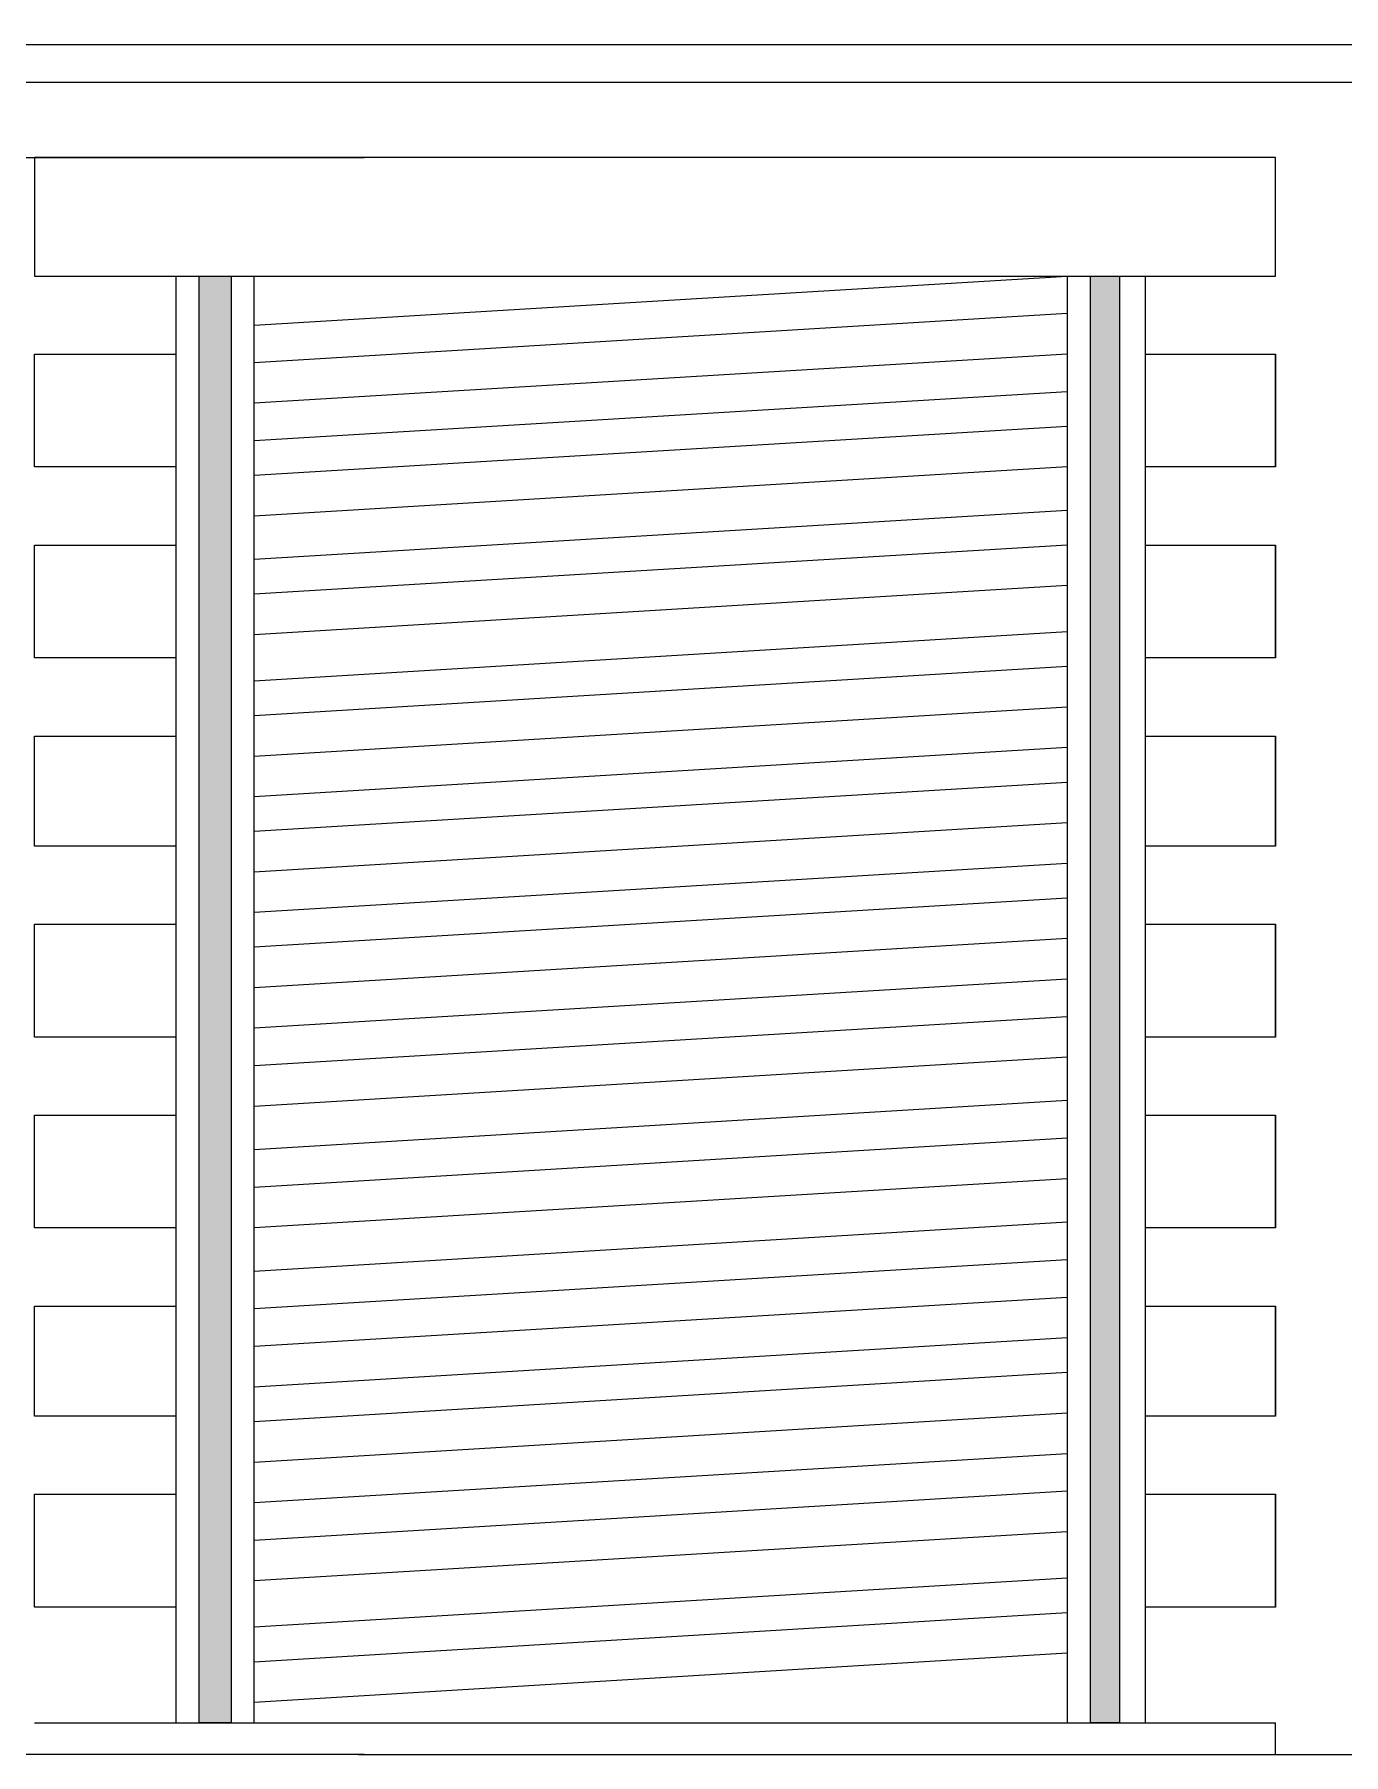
# Model space of a CAD drawing. Header units: millimetres. Extents: x 21.7 to 33, y 17.3 to 23.4.
# Drawn here: x 23.275 to 24.029, y 20.59 to 21.581 of the extents above; entities that cross this region are included whole.
import ezdxf

# ---------------------------------------------------------------- set-up
doc = ezdxf.new("R2010")
doc.units = ezdxf.units.MM
doc.header["$LTSCALE"] = 0.5
doc.layers.add('PDF_Geometry', color=7, linetype='Continuous')
doc.layers.add('PDF_Solid Fills', color=7, linetype='Continuous', true_color=0xcd2027)

msp = doc.modelspace()

# ---------------------------------------------------------------- linework, layer by layer
at = {"layer": 'PDF_Geometry', "lineweight": 25}
msp.add_lwpolyline([(22.51, 21.55333), (24.75667, 21.55333), (24.75667, 21.85167), (22.51, 21.85167)], close=True, dxfattribs=at)
for points in [[(22.39667, 21.575), (24.875, 21.575)], [(23.80833, 20.59), (24.22667, 20.59)]]:
    msp.add_lwpolyline(points, dxfattribs=at)
at = {"layer": 'PDF_Geometry', "color": 242, "lineweight": 25, "true_color": 0xcd2027}
for points in [[(23.045, 21.51), (23.465, 21.51)], [(23.40167, 21.41333), (23.87, 21.44167), (23.87, 20.60833), (23.915, 20.60833), (23.915, 21.44167), (23.99, 21.44167), (23.99, 21.51), (23.275, 21.51), (23.275, 21.44167), (23.35667, 21.44167)], [(23.99, 21.44167), (23.99, 21.51)], [(23.465, 20.59), (23.045, 20.59), (23.045, 21.44167)], [(23.35667, 20.60833), (23.35667, 21.44167)], [(23.35667, 21.44167), (23.40167, 21.44167)], [(23.40167, 20.60833), (23.40167, 21.44167), (23.87, 21.44167)], [(23.87, 21.44167), (23.915, 21.44167)], [(23.87, 21.42), (23.40167, 21.39167)], [(23.35667, 21.33167), (23.275, 21.33167), (23.275, 21.39667), (23.35667, 21.39667)], [(23.87, 21.39667), (23.40167, 21.36833)], [(23.915, 21.39667), (23.99, 21.39667), (23.99, 21.33167), (23.915, 21.33167)], [(23.99, 21.33167), (23.99, 21.39667)], [(23.87, 21.375), (23.40167, 21.34667)], [(23.87, 21.355), (23.40167, 21.32667)], [(23.87, 21.33167), (23.40167, 21.30333)], [(23.87, 21.30667), (23.40167, 21.27833)], [(23.35667, 21.22167), (23.275, 21.22167), (23.275, 21.28667), (23.35667, 21.28667)], [(23.87, 21.28667), (23.40167, 21.25833)], [(23.915, 21.28667), (23.99, 21.28667), (23.99, 21.22167), (23.915, 21.22167)], [(23.99, 21.22167), (23.99, 21.28667)], [(23.87, 21.26333), (23.40167, 21.235)], [(23.87, 21.23667), (23.40167, 21.20833)], [(23.87, 21.21667), (23.40167, 21.18833)], [(23.87, 21.19333), (23.40167, 21.165)], [(23.35667, 21.11333), (23.275, 21.11333), (23.275, 21.17667), (23.35667, 21.17667)], [(23.915, 21.17667), (23.99, 21.17667), (23.99, 21.11333), (23.915, 21.11333)], [(23.99, 21.11333), (23.99, 21.17667)], [(23.87, 21.17), (23.40167, 21.14167)], [(23.87, 21.15), (23.40167, 21.12167)], [(23.87, 21.12667), (23.40167, 21.09833)], [(23.87, 21.10333), (23.40167, 21.075)], [(23.87, 21.08333), (23.40167, 21.055)], [(23.35667, 21.00333), (23.275, 21.00333), (23.275, 21.06833), (23.35667, 21.06833)], [(23.915, 21.06833), (23.99, 21.06833), (23.99, 21.00333), (23.915, 21.00333)], [(23.99, 21.00333), (23.99, 21.06833)], [(23.87, 21.06), (23.40167, 21.03167)], [(23.87, 21.03667), (23.40167, 21.00833)], [(23.87, 21.015), (23.40167, 20.98667)], [(23.87, 20.99167), (23.40167, 20.96333)], [(23.87, 20.96667), (23.40167, 20.93833)], [(23.35667, 20.89333), (23.275, 20.89333), (23.275, 20.95833), (23.35667, 20.95833)], [(23.915, 20.95833), (23.99, 20.95833), (23.99, 20.89333), (23.915, 20.89333)], [(23.99, 20.89333), (23.99, 20.95833)], [(23.87, 20.945), (23.40167, 20.91667)], [(23.87, 20.92167), (23.40167, 20.89333)], [(23.87, 20.89667), (23.40167, 20.86833)], [(23.87, 20.875), (23.40167, 20.84667)], [(23.35667, 20.785), (23.275, 20.785), (23.275, 20.84833), (23.35667, 20.84833)], [(23.87, 20.85333), (23.40167, 20.825)], [(23.915, 20.84833), (23.99, 20.84833), (23.99, 20.785), (23.915, 20.785)], [(23.99, 20.785), (23.99, 20.84833)], [(23.87, 20.83), (23.40167, 20.80167)], [(23.87, 20.81), (23.40167, 20.78167)], [(23.87, 20.78667), (23.40167, 20.75833)], [(23.87, 20.76333), (23.40167, 20.735)], [(23.35667, 20.675), (23.275, 20.675), (23.275, 20.74), (23.35667, 20.74)], [(23.87, 20.74167), (23.40167, 20.71333)], [(23.915, 20.74), (23.99, 20.74), (23.99, 20.675), (23.915, 20.675)], [(23.99, 20.675), (23.99, 20.74)], [(23.87, 20.71833), (23.40167, 20.69)], [(23.87, 20.69167), (23.40167, 20.66333)], [(23.87, 20.67167), (23.40167, 20.64333)], [(23.87, 20.64833), (23.40167, 20.62)], [(23.275, 20.60833), (23.35667, 20.60833), (23.40167, 20.60833), (23.87, 20.60833)], [(23.915, 20.60833), (23.99, 20.60833)], [(23.99, 20.59), (23.99, 20.60833)], [(23.46167, 20.59), (23.99, 20.59)]]:
    msp.add_lwpolyline(points, dxfattribs=at)
for points in [[(23.37, 21.44167), (23.38833, 21.44167), (23.38833, 20.60833), (23.37, 20.60833)], [(23.88333, 21.44167), (23.9, 21.44167), (23.9, 20.60833), (23.88333, 20.60833)]]:
    msp.add_lwpolyline(points, close=True, dxfattribs=at)
at = {"layer": 'PDF_Solid Fills', "transparency": 33554559}
for points in [[(23.37, 21.44167), (23.38833, 20.60833), (23.37, 20.60833)], [(23.37, 21.44167), (23.38833, 21.44167), (23.38833, 20.60833)], [(23.88333, 21.44167), (23.9, 20.60833), (23.88333, 20.60833)], [(23.88333, 21.44167), (23.9, 21.44167), (23.9, 20.60833)]]:
    msp.add_solid(points, dxfattribs=at)

doc.saveas('drawing.dxf')
